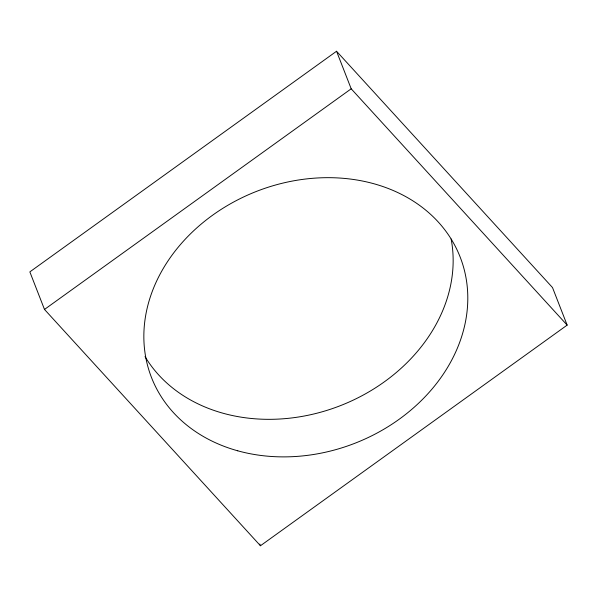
<?xml version="1.0" encoding="UTF-8"?>
<svg xmlns="http://www.w3.org/2000/svg" width="597" height="597" viewBox="0 0 597 597"><rect width="100%" height="100%" fill="white"/><g stroke="black" fill="none" stroke-linecap="round" stroke-linejoin="round"><path stroke-width="0.9" d="M336.551 51.245L29.85 271.881L44.491 309.44L260.449 545.755L567.15 325.119L552.509 287.56L336.551 51.245L351.193 88.804L567.15 325.119M44.491 309.44L351.193 88.804M259.785 544.046L260.449 545.755M451.123 238.987A165.667 135.206 -21.3 0 1 339.357 406.057A165.667 135.206 -21.3 0 1 145.011 356.588M237.755 450.81A165.667 135.206 -21.3 0 0 467.145 285.791A165.667 135.206 -21.3 0 0 212.569 215.233A165.667 135.206 -21.3 0 0 237.755 450.81"/></g></svg>
